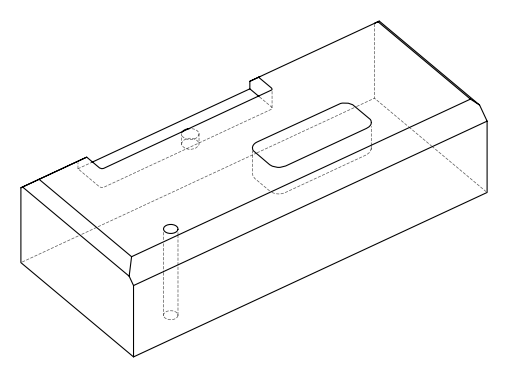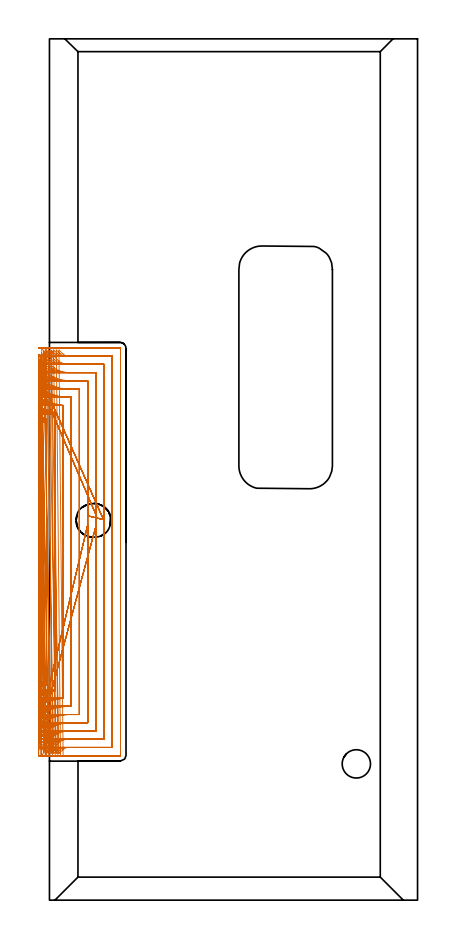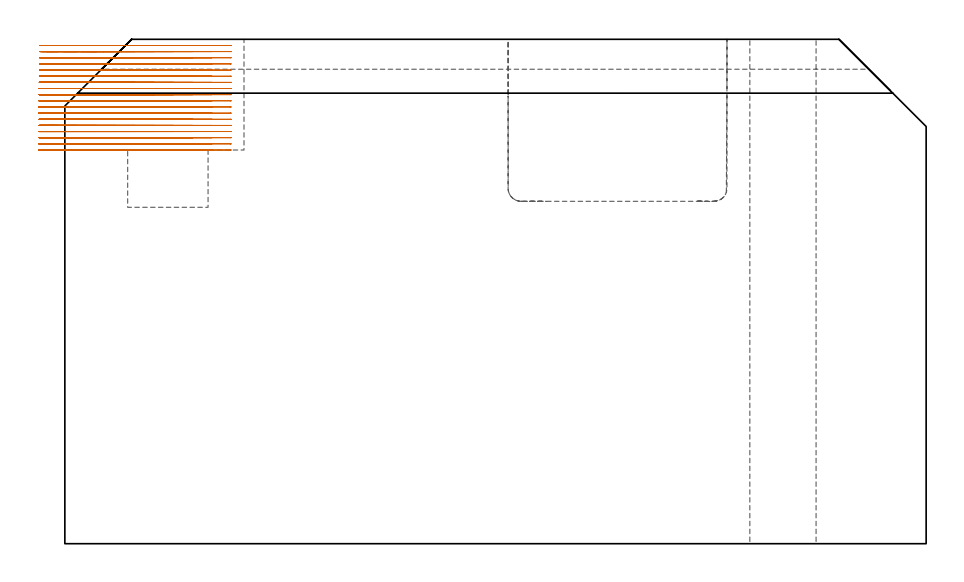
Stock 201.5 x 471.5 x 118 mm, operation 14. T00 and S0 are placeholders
(PLAN: 14 operations, 8 tool changes, 257.5 min)
(1 SPOT_DRILL | STEP1HOLE | NXT0321_9005460120000 | 0.03 min | 3 mm3)
(2 SPOT_DRILL_1 | STEP1POCKET | NXT0321_9005460120000 | 0.05 min | 3098 mm3)
(3 DRILL_BLIND_HOLE_INTO_CENTER | STEP1HOLE | UGT0301_185 | 0.05 min | 248 mm3)
(4 GUN_DRILL_THROUGH_HOLE | STEP1HOLE | UGT0307_002 | 0.56 min | 3047 mm3)
(5 SPADE_DRILL_TO_ENLARGE_THROUGH_HOLE | STEP1HOLE | UGT0306_006 | 0.5 min | 18903 mm3)
(6 DRILL_BLIND_HOLE_INTO_CENTER_1 | STEP1POCKET | NXT0301_128 | 0.07 min | 1205 mm3)
(7 MILL_ROUGH_BLIND_HOLE_CONTOUR | STEP1POCKET | UGT0201_129 | Spiral | 0.43 min | 4391 mm3)
(8 AREA_MILL | FG_CHAMFER_SURFACE | UGT0205_001 | 3.68 min | 10147 mm3)
(9 AREA_MILL_1 | FG_CHAMFER_SURFACE_1 | UGT0205_001 | 30.08 min | 98114 mm3)
(10 AREA_MILL_2 | FG_CHAMFER_SURFACE_2 | UGT0205_001 | 7.37 min | 13811 mm3)
(11 AREA_MILL_3 | FG_CHAMFER_SURFACE_3 | UGT0205_001 | 4.34 min | 4381 mm3)
(12 AREA_MILL_4 | FG_CHAMFER_SURFACE_4 | UGT0205_001 | 8.16 min | 20896 mm3)
(13 MILL_RECTANGULAR_POCKET | POCKET_RECTANGULAR_STRAIGHT | UGT0201_095 | Follow Part, ap 5, ae 75% | 8.98 min | 251988 mm3)
(14 MILL_SLOT | SLOT_PARTIAL_RECTANGULAR | NXT0201_008 | Follow Part, ap 1.5, ae 75% | 193.18 min | 241907 mm3)
(TOOL NXT0321_9005460120000 | NC Spot Drill, 142deg, 12mm, Carbide, Uncoated | D12 PA142 FL30 Z2)
(TOOL UGT0301_185 | Twist Drill 6.3 mm | D6.3 PA118 FL61 Z2)
(TOOL UGT0307_002 | Gun Drill 6 mm | D6 PA130 FL24 Z1)
(TOOL UGT0306_006 | Spade Drill 15.5mm | D15.5 PA132 FL10 Z2)
(TOOL NXT0301_128 | Carbide Drill 12mm [861.1-1200-036A1-GP GC34] | D12 PA150 FL37.4 Z2)
(TOOL UGT0201_129 | Carbide End Mill 11.9 | D11.9 FL15 Z4)
(TOOL UGT0205_001 | Chamfer Mill 20 x 3 x 45 deg. | D20 FL50 Z2)
(TOOL UGT0201_095 | End mill 20 mm | D20 R3 FL38 Z4)
(TOOL NXT0201_008 | ENDMILL 6mm [2P460-0600-NA 1630] | D6 FL26 Z6)
(OP 14 MILL_SLOT)
G17 G21 G94 G90
T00 M6
G54
G17 G0 G90 X-5.829 Y116.294 S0 M3
G43 Z128. H1
Z116.561
G94 G1 X-3. Y117.292 F250.
G2 X-1.6 Y117.758 R40.5 F500.
G1 Y263.644
G2 X-3. Y264.11 R40.5
G1 X-5.829 Y265.109 F250.
X-5.782 Y111.36
X-3. Y112.483
G2 X2.9 Y114.294 R36. F500.
G1 Y267.108
G2 X-3. Y268.92 R36.
G1 X-5.782 Y270.044 F250.
X-5.712 Y106.289
X-3. Y107.572
G2 X7.4 Y110.45 R31.5 F500.
G1 Y270.951
G2 X-3. Y273.831 R31.5
G1 X-5.711 Y275.115 F250.
X-5.6 Y101.
X-3. Y102.497
G2 X10.475 Y106.1 R27. F500.
G1 X11.9
Y275.3
X10.483
G2 X-3. Y278.907 R27.
G1 X-5.599 Y280.405 F250.
X-5.402 Y95.322
X-3. Y97.118
G2 X10.475 Y101.6 R22.5 F500.
G1 X16.4
Y279.8
X10.483
G2 X-3. Y284.287 R22.5
G1 X-5.402 Y286.085 F250.
X-4.989 Y88.788
X-3. Y91.034
G2 X10.475 Y97.1 R18. F500.
G1 X20.9
Y284.3
X10.483
G2 X-3. Y290.374 R18.
G1 X-4.988 Y292.622 F250.
X-3.198 Y81.174
X-2.115 Y83.972
G2 X10.475 Y92.6 R13.5 F500.
G1 X25.4
Y205.212
Y208.212 F250.
Y207.59
Y210.59
Y288.8 F500.
X10.483
G2 X-2.11 Y297.433 R13.5
G1 X-3.191 Y300.231 F250.
X1.08 Y80.413 F500.
X2.413 Y83.1 F250.
G2 X10.475 Y88.1 R9. F500.
G1 X29.9
Y293.3
X10.483
G2 X2.42 Y298.3 R9.
G1 X1.087 Y300.987 F250.
X5.19 Y80.247 F500.
X7.346 Y82.333 F250.
G2 X10.475 Y83.6 R4.5 F500.
G1 X34.4
Y297.8
X10.483
G2 X7.348 Y299.071 R4.5
G1 X5.196 Y301.161 F250.
X7.475 Y79.1 F500.
X10.475 F250.
X38.7 F500.
G3 X38.9 Y79.3 R0.2
G1 Y302.1
G3 X38.7 Y302.3 R0.2
G1 X10.483
X7.483 F250.
G0 Z128.
X-5.864 Y116.879
Z115.122
G1 X-3. Y117.77
G2 X-1.6 Y118.178 R40.5 F500.
G1 Y263.224
G2 X-3. Y263.632 R40.5
G1 X-5.864 Y264.524 F250.
X-5.827 Y112.025
X-3. Y113.028
G2 X2.9 Y114.573 R36. F500.
G1 Y266.828
G2 X-3. Y268.374 R36.
G1 X-5.827 Y269.378 F250.
X-5.772 Y107.064
X-3. Y108.21
G2 X7.4 Y110.557 R31.5 F500.
G1 Y270.843
G2 X-3. Y273.193 R31.5
G1 X-5.772 Y274.34 F250.
X-5.685 Y101.931
X-3. Y103.269
G2 X9.036 Y106.1 R27. F500.
G1 X11.9
Y275.3
X9.044
G2 X-3. Y278.135 R27.
G1 X-5.685 Y279.473 F250.
X-5.535 Y96.505
X-3. Y98.11
G2 X9.036 Y101.6 R22.5 F500.
G1 X16.4
Y279.8
X9.044
G2 X-3. Y283.295 R22.5
G1 X-5.534 Y284.9 F250.
X-5.231 Y90.478
X-3. Y92.484
G2 X9.036 Y97.1 R18. F500.
G1 X20.9
Y284.3
X9.044
G2 X-3. Y288.923 R18.
G1 X-5.23 Y290.93 F250.
X-4.309 Y82.727
X-2.913 Y85.383
G2 X9.036 Y92.6 R13.5 F500.
G1 X25.4
Y205.212
Y208.212 F250.
Y207.59
Y210.59
Y288.8 F500.
X9.044
G2 X-2.911 Y296.027 R13.5
G1 X-4.305 Y298.684 F250.
X-0.36 Y80.413 F500.
X0.974 Y83.1 F250.
G2 X9.036 Y88.1 R9. F500.
G1 X29.9
Y293.3
X9.044
G2 X0.981 Y298.3 R9.
G1 X-0.352 Y300.987 F250.
X3.751 Y80.247 F500.
X5.906 Y82.333 F250.
G2 X9.036 Y83.6 R4.5 F500.
G1 X34.4
Y297.8
X9.044
G2 X5.909 Y299.071 R4.5
G1 X3.757 Y301.161 F250.
X6.036 Y79.1 F500.
X9.036 F250.
X38.7 F500.
G3 X38.9 Y79.3 R0.2
G1 Y302.1
G3 X38.7 Y302.3 R0.2
G1 X9.044
X6.044 F250.
G0 Z128.
X-5.895 Y117.404
Z113.683
G1 X-3. Y118.189
G2 X-1.6 Y118.542 R40.5 F500.
G1 Y262.86
G2 X-3. Y263.213 R40.5
G1 X-5.895 Y263.998 F250.
X-5.867 Y112.622
X-3. Y113.505
G2 X2.9 Y114.792 R36. F500.
G1 Y266.609
G2 X-3. Y267.897 R36.
G1 X-5.867 Y268.781 F250.
X-5.825 Y107.755
X-3. Y108.764
G2 X7.4 Y110.599 R31.5 F500.
G1 Y270.801
G2 X-3. Y272.639 R31.5
G1 X-5.825 Y273.649 F250.
X-5.759 Y102.756
X-3. Y103.934
G2 X7.597 Y106.1 R27. F500.
G1 X11.9
Y275.3
X7.604
G2 X-3. Y277.47 R27.
G1 X-5.759 Y278.648 F250.
X-5.646 Y97.535
X-3. Y98.948
G2 X7.597 Y101.6 R22.5 F500.
G1 X16.4
Y279.8
X7.604
G2 X-3. Y282.456 R22.5
G1 X-5.646 Y283.87 F250.
X-5.425 Y91.884
X-3. Y93.65
G2 X7.597 Y97.1 R18. F500.
G1 X20.9
Y284.3
X7.604
G2 X-3. Y287.755 R18.
G1 X-5.424 Y289.523 F250.
X-4.859 Y85.109
X-3. Y87.464
G2 X7.597 Y92.6 R13.5 F500.
G1 X25.4
Y205.212
Y208.212 F250.
Y207.59
Y210.59
Y288.8 F500.
X7.604
G2 X-3. Y293.946 R13.5
G1 X-4.857 Y296.302 F250.
X-1.793 Y80.452 F500.
X-0.449 Y83.134 F250.
G2 X7.597 Y88.1 R9. F500.
G1 X29.9
Y293.3
X7.604
G2 X-0.442 Y298.267 R9.
G1 X-1.786 Y300.949 F250.
X2.311 Y80.245 F500.
X4.466 Y82.332 F250.
G2 X7.597 Y83.6 R4.5 F500.
G1 X34.4
Y297.8
X7.604
G2 X4.47 Y299.071 R4.5
G1 X2.317 Y301.161 F250.
X4.597 Y79.1 F500.
X7.597 F250.
X38.7 F500.
G3 X38.9 Y79.3 R0.2
G1 Y302.1
G3 X38.7 Y302.3 R0.2
G1 X7.604
X4.604 F250.
G0 Z128.
X-5.922 Y117.873
Z112.244
G1 X-3. Y118.551
G2 X-1.6 Y118.85 R40.5 F500.
G1 Y262.551
G2 X-3. Y262.851 R40.5
G1 X-5.922 Y263.53 F250.
X-5.901 Y113.153
X-3. Y113.916
G2 X2.9 Y114.952 R36. F500.
G1 Y266.448
G2 X-3. Y267.486 R36.
G1 X-5.901 Y268.25 F250.
X-5.87 Y108.367
X-3. Y109.24
G2 X6.158 Y110.6 R31.5 F500.
G1 X7.4
Y270.8
X6.165
G2 X-3. Y272.163 R31.5
G1 X-5.87 Y273.036 F250.
X-5.822 Y103.482
X-3. Y104.5
G2 X6.158 Y106.1 R27. F500.
G1 X11.9
Y275.3
X6.165
G2 X-3. Y276.903 R27.
G1 X-5.822 Y277.922 F250.
X-5.74 Y98.431
X-3. Y99.652
G2 X6.158 Y101.6 R22.5 F500.
G1 X16.4
Y279.8
X6.165
G2 X-3. Y281.751 R22.5
G1 X-5.74 Y282.973 F250.
X-5.583 Y93.07
X-3. Y94.596
G2 X6.158 Y97.1 R18. F500.
G1 X20.9
Y284.3
X6.165
G2 X-3. Y286.808 R18.
G1 X-5.582 Y288.336 F250.
X-5.204 Y86.984
X-3. Y89.019
G2 X6.158 Y92.6 R13.5 F500.
G1 X25.4
Y205.212
Y208.212 F250.
Y207.59
Y210.59
Y288.8 F500.
X6.165
G2 X-3. Y292.388 R13.5
G1 X-5.203 Y294.425 F250.
X-3.139 Y80.99
X-1.643 Y83.59
G2 X6.158 Y88.1 R9. F500.
G1 X29.9
Y293.3
X6.165
G2 X-1.637 Y297.814 R9.
G1 X-3.132 Y300.415 F250.
X0.872 Y80.244 F500.
X3.026 Y82.332 F250.
G2 X6.158 Y83.6 R4.5 F500.
G1 X34.4
Y297.8
X6.165
G2 X3.031 Y299.071 R4.5
G1 X0.878 Y301.161 F250.
X3.158 Y79.1 F500.
X6.158 F250.
X38.7 F500.
G3 X38.9 Y79.3 R0.2
G1 Y302.1
G3 X38.7 Y302.3 R0.2
G1 X6.165
X3.165 F250.
G0 Z128.
X-5.945 Y118.292
Z110.805
G1 X-3. Y118.862
G2 X-1.6 Y119.107 R40.5 F500.
G1 Y262.293
G2 X-3. Y262.539 R40.5
G1 X-5.945 Y263.11 F250.
X-5.931 Y113.626
X-3. Y114.267
G2 X2.9 Y115.055 R36. F500.
G1 Y266.345
G2 X-3. Y267.134 R36.
G1 X-5.931 Y267.776 F250.
X-5.909 Y108.912
X-3. Y109.645
G2 X4.698 Y110.6 R31.5 F500.
G1 X7.4
Y270.8
X4.703
G2 X-3. Y271.756 R31.5
G1 X-5.909 Y272.49 F250.
X-5.875 Y104.124
X-3. Y104.979
G2 X4.698 Y106.1 R27. F500.
G1 X11.9
Y275.3
X4.703
G2 X-3. Y276.422 R27.
G1 X-5.875 Y277.278 F250.
X-5.819 Y99.216
X-3. Y100.242
G2 X4.698 Y101.6 R22.5 F500.
G1 X16.4
Y279.8
X4.703
G2 X-3. Y281.16 R22.5
G1 X-5.819 Y282.187 F250.
X-5.712 Y94.088
X-3. Y95.371
G2 X4.698 Y97.1 R18. F500.
G1 X20.9
Y284.3
X4.703
G2 X-3. Y286.031 R18.
G1 X-5.711 Y287.315 F250.
X-5.465 Y88.48
X-3. Y90.19
G2 X4.698 Y92.6 R13.5 F500.
G1 X25.4
Y205.212
Y208.212 F250.
Y207.59
Y210.59
Y288.8 F500.
X4.703
G2 X-3. Y291.213 R13.5
G1 X-5.464 Y292.925 F250.
X-4.347 Y81.962
X-2.584 Y84.389
G2 X4.698 Y88.1 R9. F500.
G1 X29.9
Y293.3
X4.703
G2 X-2.58 Y297.012 R9.
G1 X-4.343 Y299.44 F250.
X-0.625 Y80.06 F500.
X1.456 Y82.221 F250.
G2 X4.698 Y83.6 R4.5 F500.
G1 X34.4
Y297.8
X4.703
G2 X1.472 Y299.167 R4.5
G1 X-0.616 Y301.321 F250.
X1.698 Y79.1 F500.
X4.698 F250.
X38.7 F500.
G3 X38.9 Y79.3 R0.2
G1 Y302.1
G3 X38.7 Y302.3 R0.2
G1 X4.703
X1.703 F250.
G0 Z128.
X-5.966 Y118.696
Z109.367
G1 X-3. Y119.145
G2 X-1.6 Y119.332 R40.5 F500.
G1 Y262.069
G2 X-3. Y262.256 R40.5
G1 X-5.966 Y262.705 F250.
X-5.957 Y114.082
X-3. Y114.587
G2 X2.9 Y115.1 R36. F500.
G1 Y266.3
G2 X-3. Y266.814 R36.
G1 X-5.957 Y267.319 F250.
X-5.944 Y109.436
X-3. Y110.012
G2 X3.056 Y110.6 R31.5 F500.
G1 X7.4
Y270.8
X3.06
G2 X-3. Y271.388 R31.5
G1 X-5.944 Y271.965 F250.
X-5.924 Y104.739
X-3. Y105.412
G2 X3.056 Y106.1 R27. F500.
G1 X11.9
Y275.3
X3.06
G2 X-3. Y275.989 R27.
G1 X-5.923 Y276.662 F250.
X-5.889 Y99.962
X-3. Y100.77
G2 X3.056 Y101.6 R22.5 F500.
G1 X16.4
Y279.8
X3.06
G2 X-3. Y280.631 R22.5
G1 X-5.889 Y281.439 F250.
X-5.825 Y95.041
X-3. Y96.051
G2 X3.056 Y97.1 R18. F500.
G1 X20.9
Y284.3
X3.06
G2 X-3. Y285.351 R18.
G1 X-5.825 Y286.361 F250.
X-5.681 Y89.82
X-3. Y91.166
G2 X3.056 Y92.6 R13.5 F500.
G1 X25.4
Y205.212
Y208.212 F250.
Y207.59
Y210.59
Y288.8 F500.
X3.06
G2 X-3. Y290.236 R13.5
G1 X-5.681 Y291.583 F250.
X-5.219 Y83.739
X-3. Y85.758
G2 X3.056 Y88.1 R9. F500.
G1 X29.9
Y293.3
X3.06
G2 X-3. Y295.646 R9.
G1 X-5.218 Y297.666 F250.
X-2.352 Y79.03 F500.
X-0.72 Y81.548 F250.
G2 X3.056 Y83.6 R4.5 F500.
G1 X34.4
Y297.8
X3.06
G2 X-0.719 Y299.856 R4.5
G1 X-2.348 Y302.375 F250.
X0.056 Y79.1 F500.
X3.056 F250.
X38.7 F500.
G3 X38.9 Y79.3 R0.2
G1 Y302.1
G3 X38.7 Y302.3 R0.2
G1 X3.06
X0.06 F250.
G0 Z128.
X-5.984 Y119.077
Z107.928
G1 X-3. Y119.386
G2 X-1.6 Y119.506 R40.5 F500.
G1 Y261.893
G2 X-3. Y262.013 R40.5
G1 X-5.984 Y262.32 F250.
X-5.98 Y114.512
X-3. Y114.859
G2 X1.161 Y115.1 R36. F500.
G1 X2.9
Y266.3
X1.149
G2 X-3. Y266.54 R36.
G1 X-5.98 Y266.886 F250.
X-5.974 Y109.928
X-3. Y110.324
G2 X1.161 Y110.6 R31.5 F500.
G1 X7.4
Y270.8
X1.149
G2 X-3. Y271.074 R31.5
G1 X-5.974 Y271.469 F250.
X-5.964 Y105.315
X-3. Y105.777
G2 X1.161 Y106.1 R27. F500.
G1 X11.9
Y275.3
X1.149
G2 X-3. Y275.621 R27.
G1 X-5.964 Y276.082 F250.
X-5.948 Y100.657
X-3. Y101.212
G2 X1.161 Y101.6 R22.5 F500.
G1 X16.4
Y279.8
X1.149
G2 X-3. Y280.186 R22.5
G1 X-5.949 Y280.739 F250.
X-5.919 Y95.919
X-3. Y96.612
G2 X1.161 Y97.1 R18. F500.
G1 X20.9
Y284.3
X1.149
G2 X-3. Y284.785 R18.
G1 X-5.919 Y285.476 F250.
X-5.854 Y91.018
X-3. Y91.943
G2 X1.161 Y92.6 R13.5 F500.
G1 X25.4
Y205.212
Y208.212 F250.
Y207.59
Y210.59
Y288.8 F500.
X1.149
G2 X-3. Y289.453 R13.5
G1 X-5.855 Y290.375 F250.
X-5.66 Y85.693
X-3. Y87.08
G2 X1.161 Y88.1 R9. F500.
G1 X29.9
Y293.3
X1.149
G2 X-3. Y294.313 R9.
G1 X-5.662 Y295.696 F250.
X-4.247 Y79.016
X-2.622 Y81.538
G2 X1.161 Y83.6 R4.5 F500.
G1 X34.4
Y297.8
X1.149
G2 X-2.625 Y299.849 R4.5
G1 X-4.259 Y302.365 F250.
X-1.839 Y79.1 F500.
X1.161 F250.
X38.7 F500.
G3 X38.9 Y79.3 R0.2
G1 Y302.1
G3 X38.7 Y302.3 R0.2
G1 X1.149
X-1.851 F250.
G0 Z128.
X-5.999 Y119.489
Z106.489
G1 X-3. Y119.581
G2 X-1.6 Y119.6 R40.5 F500.
G1 Y261.8
G2 X-3. Y261.818 R40.5
G1 X-5.999 Y261.91 F250.
X-5.998 Y114.975
X-3. Y115.078
G2 X-1.755 Y115.1 R36. F500.
G1 X2.9
Y266.3
X-1.767
G2 X-3. Y266.321 R36.
G1 X-5.998 Y266.424 F250.
Y110.457
X-3. Y110.575
G2 X-1.755 Y110.6 R31.5 F500.
G1 X7.4
Y270.8
X-1.767
G2 X-3. Y270.824 R31.5
G1 X-5.998 Y270.942 F250.
X-5.997 Y105.933
X-3. Y106.071
G2 X-1.755 Y106.1 R27. F500.
G1 X11.9
Y275.3
X-1.767
G2 X-3. Y275.328 R27.
G1 X-5.997 Y275.465 F250.
X-5.995 Y101.399
X-3. Y101.566
G2 X-1.755 Y101.6 R22.5 F500.
G1 X16.4
Y279.8
X-1.767
G2 X-3. Y279.834 R22.5
G1 X-5.995 Y279.998 F250.
X-5.993 Y96.849
X-3. Y97.057
G2 X-1.755 Y97.1 R18. F500.
G1 X20.9
Y284.3
X-1.767
G2 X-3. Y284.342 R18.
G1 X-5.993 Y284.548 F250.
X-5.987 Y92.266
X-3. Y92.542
G2 X-1.755 Y92.6 R13.5 F500.
G1 X25.4
Y205.212
Y208.212 F250.
Y207.59
Y210.59
Y288.8 F500.
X-1.767
G2 X-3. Y288.856 R13.5
G1 X-5.987 Y289.13 F250.
X-5.971 Y87.598
X-3. Y88.013
G2 X-1.755 Y88.1 R9. F500.
G1 X29.9
Y293.3
X-1.767
G2 X-3. Y293.385 R9.
G1 X-5.972 Y293.796 F250.
X-5.883 Y82.594
X-3. Y83.424
G2 X-1.755 Y83.6 R4.5 F500.
G1 X34.4
Y297.8
X-1.767
G2 X-3. Y297.972 R4.5
G1 X-5.885 Y298.794 F250.
X-4.755 Y79.1
X-1.755
X38.7 F500.
G3 X38.9 Y79.3 R0.2
G1 Y302.1
G3 X38.7 Y302.3 R0.2
G1 X-1.767
X-4.767 F250.
G0 X-6. Y119.589 Z105.05
G1 X-3. Y119.6
X-2.851 F500.
X-1.6
Y261.8
X-2.867
X-3.
X-6. Y261.81 F250.
Y115.087
X-3. Y115.1
X-2.851 F500.
X2.9
Y266.3
X-2.867
X-3.
X-6. Y266.311 F250.
Y110.585
X-3. Y110.6
X-2.851 F500.
X7.4
Y270.8
X-2.867
X-3.
X-6. Y270.813 F250.
Y106.083
X-3. Y106.1
X-2.851 F500.
X11.9
Y275.3
X-2.867
X-3.
X-6. Y275.315 F250.
Y101.58
X-3. Y101.6
X-2.851 F500.
X16.4
Y279.8
X-2.867
X-3.
X-6. Y279.818 F250.
Y97.075
X-3. Y97.099
X-2.851 Y97.1 F500.
X20.9
Y284.3
X-2.867
X-3.
X-6. Y284.323 F250.
Y92.566
X-3. Y92.599
X-2.851 Y92.6 F500.
X25.4
Y205.212
Y208.212 F250.
Y207.59
Y210.59
Y288.8 F500.
X-2.867
X-3. Y288.801
X-6. Y288.83 F250.
Y88.049
X-3. Y88.099
X-2.851 Y88.1 F500.
X29.9
Y293.3
X-2.867
X-3. Y293.301
X-6. Y293.345 F250.
X-5.998 Y83.498
X-3. Y83.598
X-2.851 Y83.6 F500.
X34.4
Y297.8
X-2.867
X-3. Y297.802
X-5.999 Y297.891 F250.
X-5.851 Y79.1
X-2.851
X38.7 F500.
G3 X38.9 Y79.3 R0.2
G1 Y302.1
G3 X38.7 Y302.3 R0.2
G1 X-2.867
X-5.867 F250.
G0 X-6. Y119.6 Z103.611
G1 X-3.
X-1.6 F500.
Y261.8
X-3.
X-6. F250.
Y115.1
X-3.
X2.9 F500.
Y266.3
X-3.
X-6. F250.
Y110.6
X-3.
X7.4 F500.
Y270.8
X-3.
X-6. F250.
Y106.1
X-3.
X11.9 F500.
Y275.3
X-3.
X-6. F250.
Y101.6
X-3.
X16.4 F500.
Y279.8
X-3.
X-6. F250.
Y97.1
X-3.
X20.9 F500.
Y284.3
X-3.
X-6. F250.
Y92.6
X-3.
X25.4 F500.
Y205.212
Y208.212 F250.
Y207.59
Y210.59
Y288.8 F500.
X-3.
X-6. F250.
Y88.1
X-3.
X29.9 F500.
Y293.3
X-3.
X-6. F250.
Y83.6
X-3.
X34.4 F500.
Y297.8
X-3.
X-6. F250.
Y79.1
X-3.
X38.7 F500.
G3 X38.9 Y79.3 R0.2
G1 Y302.1
G3 X38.7 Y302.3 R0.2
G1 X-3.
X-6. F250.
G0 Y119.6 Z102.172
G1 X-3.
X-1.6 F500.
Y261.8
X-3.
X-6. F250.
Y115.1
X-3.
X2.9 F500.
Y266.3
X-3.
X-6. F250.
Y110.6
X-3.
X7.4 F500.
Y270.8
X-3.
X-6. F250.
Y106.1
X-3.
X11.9 F500.
Y275.3
X-3.
X-6. F250.
Y101.6
X-3.
X16.4 F500.
Y279.8
X-3.
X-6. F250.
Y97.1
X-3.
X20.9 F500.
Y202.358
Y205.358 F250.
X-6. Y92.6 F500.
X-3. F250.
X25.4 F500.
Y201.64
Y204.64 F250.
X-6. Y88.1 F500.
X-3. F250.
X29.9 F500.
Y205.223
Y208.223 F250.
X20.9 Y210.451 F500.
Y213.451 F250.
Y284.3 F500.
X-3.
X-6. F250.
X25.4 Y211.155 F500.
Y214.155 F250.
Y288.8 F500.
X-3.
X-6. F250.
X29.9 Y207.582 F500.
Y210.582 F250.
Y293.3 F500.
X-3.
X-6. F250.
Y83.6
X-3.
X34.4 F500.
Y297.8
X-3.
X-6. F250.
Y79.1
X-3.
X38.7 F500.
G3 X38.9 Y79.3 R0.2
G1 Y302.1
G3 X38.7 Y302.3 R0.2
G1 X-3.
X-6. F250.
G0 Y119.6 Z100.733
G1 X-3.
X-1.6 F500.
Y261.8
X-3.
X-6. F250.
Y115.1
X-3.
X2.9 F500.
Y266.3
X-3.
X-6. F250.
Y110.6
X-3.
X7.4 F500.
Y270.8
X-3.
X-6. F250.
Y106.1
X-3.
X11.9 F500.
Y275.3
X-3.
X-6. F250.
Y101.6
X-3.
X16.4 F500.
Y279.8
X-3.
X-6. F250.
Y97.1
X-3.
X20.9 F500.
Y202.358
Y205.358 F250.
X-6. Y92.6 F500.
X-3. F250.
X25.4 F500.
Y201.64
Y204.64 F250.
X-6. Y88.1 F500.
X-3. F250.
X29.9 F500.
Y205.223
Y208.223 F250.
X20.9 Y210.451 F500.
Y213.451 F250.
Y284.3 F500.
X-3.
X-6. F250.
X25.4 Y211.155 F500.
Y214.155 F250.
Y288.8 F500.
X-3.
X-6. F250.
X29.9 Y207.582 F500.
Y210.582 F250.
Y293.3 F500.
X-3.
X-6. F250.
Y83.6
X-3.
X34.4 F500.
Y297.8
X-3.
X-6. F250.
Y79.1
X-3.
X38.7 F500.
G3 X38.9 Y79.3 R0.2
G1 Y302.1
G3 X38.7 Y302.3 R0.2
G1 X-3.
X-6. F250.
G0 Y119.6 Z99.294
G1 X-3.
X-1.6 F500.
Y261.8
X-3.
X-6. F250.
Y115.1
X-3.
X2.9 F500.
Y266.3
X-3.
X-6. F250.
Y110.6
X-3.
X7.4 F500.
Y270.8
X-3.
X-6. F250.
Y106.1
X-3.
X11.9 F500.
Y275.3
X-3.
X-6. F250.
Y101.6
X-3.
X16.4 F500.
Y279.8
X-3.
X-6. F250.
Y97.1
X-3.
X20.9 F500.
Y202.358
Y205.358 F250.
X-6. Y92.6 F500.
X-3. F250.
X25.4 F500.
Y201.64
Y204.64 F250.
X-6. Y88.1 F500.
X-3. F250.
X29.9 F500.
Y205.223
Y208.223 F250.
X20.9 Y210.451 F500.
Y213.451 F250.
Y284.3 F500.
X-3.
X-6. F250.
X25.4 Y211.155 F500.
Y214.155 F250.
Y288.8 F500.
X-3.
X-6. F250.
X29.9 Y207.582 F500.
Y210.582 F250.
Y293.3 F500.
X-3.
X-6. F250.
Y83.6
X-3.
X34.4 F500.
Y297.8
X-3.
X-6. F250.
Y79.1
X-3.
X38.7 F500.
G3 X38.9 Y79.3 R0.2
G1 Y302.1
G3 X38.7 Y302.3 R0.2
G1 X-3.
X-6. F250.
G0 Y119.6 Z97.856
G1 X-3.
X-1.6 F500.
Y261.8
X-3.
X-6. F250.
Y115.1
X-3.
X2.9 F500.
Y266.3
X-3.
X-6. F250.
Y110.6
X-3.
X7.4 F500.
Y270.8
X-3.
X-6. F250.
Y106.1
X-3.
X11.9 F500.
Y275.3
X-3.
X-6. F250.
Y101.6
X-3.
X16.4 F500.
Y279.8
X-3.
X-6. F250.
Y97.1
X-3.
X20.9 F500.
Y202.358
Y205.358 F250.
X-6. Y92.6 F500.
X-3. F250.
X25.4 F500.
Y201.64
Y204.64 F250.
X-6. Y88.1 F500.
X-3. F250.
X29.9 F500.
Y205.223
Y208.223 F250.
X20.9 Y210.451 F500.
Y213.451 F250.
Y284.3 F500.
X-3.
X-6. F250.
X25.4 Y211.155 F500.
Y214.155 F250.
Y288.8 F500.
X-3.
X-6. F250.
X29.9 Y207.582 F500.
Y210.582 F250.
Y293.3 F500.
X-3.
X-6. F250.
Y83.6
X-3.
X34.4 F500.
Y297.8
X-3.
X-6. F250.
Y79.1
X-3.
X38.7 F500.
G3 X38.9 Y79.3 R0.2
G1 Y302.1
G3 X38.7 Y302.3 R0.2
G1 X-3.
X-6. F250.
G0 Y119.6 Z96.417
G1 X-3.
X-1.6 F500.
Y261.8
X-3.
X-6. F250.
Y115.1
X-3.
X2.9 F500.
Y266.3
X-3.
X-6. F250.
Y110.6
X-3.
X7.4 F500.
Y270.8
X-3.
X-6. F250.
Y106.1
X-3.
X11.9 F500.
Y275.3
X-3.
X-6. F250.
Y101.6
X-3.
X16.4 F500.
Y279.8
X-3.
X-6. F250.
Y97.1
X-3.
X20.9 F500.
Y202.358
Y205.358 F250.
X-6. Y92.6 F500.
X-3. F250.
X25.4 F500.
Y201.64
Y204.64 F250.
X-6. Y88.1 F500.
X-3. F250.
X29.9 F500.
Y205.223
Y208.223 F250.
X20.9 Y210.451 F500.
Y213.451 F250.
Y284.3 F500.
X-3.
X-6. F250.
X25.4 Y211.155 F500.
Y214.155 F250.
Y288.8 F500.
X-3.
X-6. F250.
X29.9 Y207.582 F500.
Y210.582 F250.
Y293.3 F500.
X-3.
X-6. F250.
Y83.6
X-3.
X34.4 F500.
Y297.8
X-3.
X-6. F250.
Y79.1
X-3.
X38.7 F500.
G3 X38.9 Y79.3 R0.2
G1 Y302.1
G3 X38.7 Y302.3 R0.2
G1 X-3.
X-6. F250.
G0 Y119.6 Z94.978
G1 X-3.
X-1.6 F500.
Y261.8
X-3.
X-6. F250.
Y115.1
X-3.
X2.9 F500.
Y266.3
X-3.
X-6. F250.
Y110.6
X-3.
X7.4 F500.
Y270.8
X-3.
X-6. F250.
Y106.1
X-3.
X11.9 F500.
Y275.3
X-3.
X-6. F250.
Y101.6
X-3.
X16.4 F500.
Y279.8
X-3.
X-6. F250.
Y97.1
X-3.
X20.9 F500.
Y202.358
Y205.358 F250.
X-6. Y92.6 F500.
X-3. F250.
X25.4 F500.
Y201.64
Y204.64 F250.
X-6. Y88.1 F500.
X-3. F250.
X29.9 F500.
Y205.223
Y208.223 F250.
X20.9 Y210.451 F500.
Y213.451 F250.
Y284.3 F500.
X-3.
X-6. F250.
X25.4 Y211.155 F500.
Y214.155 F250.
Y288.8 F500.
X-3.
X-6. F250.
X29.9 Y207.582 F500.
Y210.582 F250.
Y293.3 F500.
X-3.
X-6. F250.
Y83.6
X-3.
X34.4 F500.
Y297.8
X-3.
X-6. F250.
Y79.1
X-3.
X38.7 F500.
G3 X38.9 Y79.3 R0.2
G1 Y302.1
G3 X38.7 Y302.3 R0.2
G1 X-3.
X-6. F250.
G0 Y119.6 Z93.539
G1 X-3.
X-1.6 F500.
Y261.8
X-3.
X-6. F250.
Y115.1
X-3.
X2.9 F500.
Y266.3
X-3.
X-6. F250.
Y110.6
X-3.
X7.4 F500.
Y270.8
X-3.
X-6. F250.
Y106.1
X-3.
X11.9 F500.
Y275.3
X-3.
X-6. F250.
Y101.6
X-3.
X16.4 F500.
Y279.8
X-3.
X-6. F250.
Y97.1
X-3.
X20.9 F500.
Y202.358
Y205.358 F250.
X-6. Y92.6 F500.
X-3. F250.
X25.4 F500.
Y201.64
Y204.64 F250.
X-6. Y88.1 F500.
X-3. F250.
X29.9 F500.
Y205.223
Y208.223 F250.
X20.9 Y210.451 F500.
Y213.451 F250.
Y284.3 F500.
X-3.
X-6. F250.
X25.4 Y211.155 F500.
Y214.155 F250.
Y288.8 F500.
X-3.
X-6. F250.
X29.9 Y207.582 F500.
Y210.582 F250.
Y293.3 F500.
X-3.
X-6. F250.
Y83.6
X-3.
X34.4 F500.
Y297.8
X-3.
X-6. F250.
Y79.1
X-3.
X38.7 F500.
G3 X38.9 Y79.3 R0.2
G1 Y302.1
G3 X38.7 Y302.3 R0.2
G1 X-3.
X-6. F250.
G0 Y119.6 Z92.1
G1 X-3.
X-1.6 F500.
Y261.8
X-3.
X-6. F250.
Y115.1
X-3.
X2.9 F500.
Y266.3
X-3.
X-6. F250.
Y110.6
X-3.
X7.4 F500.
Y270.8
X-3.
X-6. F250.
Y106.1
X-3.
X11.9 F500.
Y275.3
X-3.
X-6. F250.
Y101.6
X-3.
X16.4 F500.
Y279.8
X-3.
X-6. F250.
Y97.1
X-3.
X20.9 F500.
Y202.358
Y205.358 F250.
X-6. Y92.6 F500.
X-3. F250.
X25.4 F500.
Y201.64
Y204.64 F250.
X-6. Y88.1 F500.
X-3. F250.
X29.9 F500.
Y205.223
Y208.223 F250.
X20.9 Y210.451 F500.
Y213.451 F250.
Y284.3 F500.
X-3.
X-6. F250.
X25.4 Y211.155 F500.
Y214.155 F250.
Y288.8 F500.
X-3.
X-6. F250.
X29.9 Y207.581 F500.
Y210.581 F250.
Y293.3 F500.
X-3.
X-6. F250.
Y83.6
X-3.
X34.4 F500.
Y297.8
X-3.
X-6. F250.
Y79.1
X-3.
X38.7 F500.
G3 X38.9 Y79.3 R0.2
G1 Y302.1
G3 X38.7 Y302.3 R0.2
G1 X-3.
X-6. F250.
G0 Z128.
M5
M2
